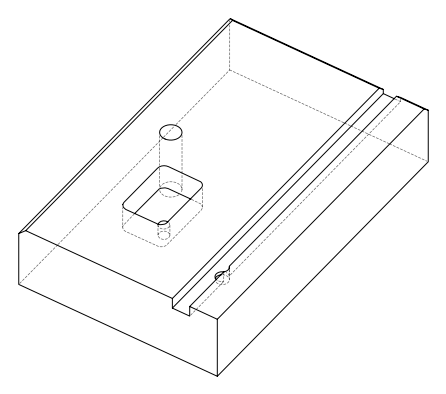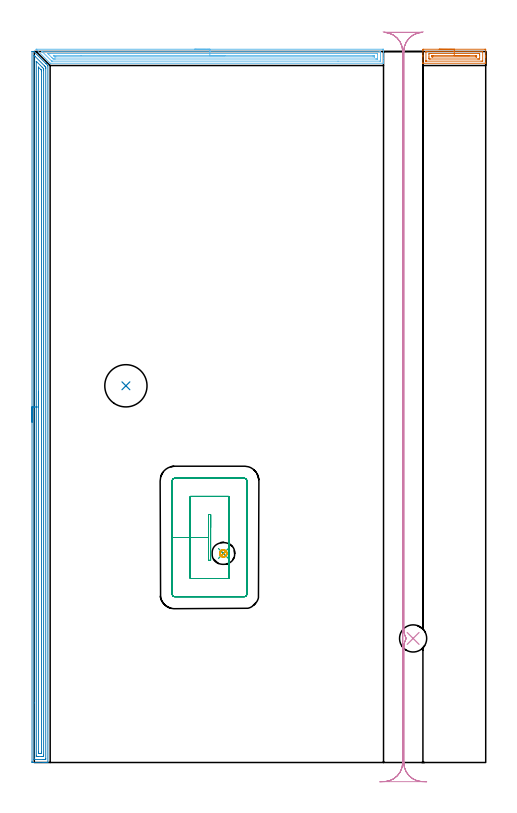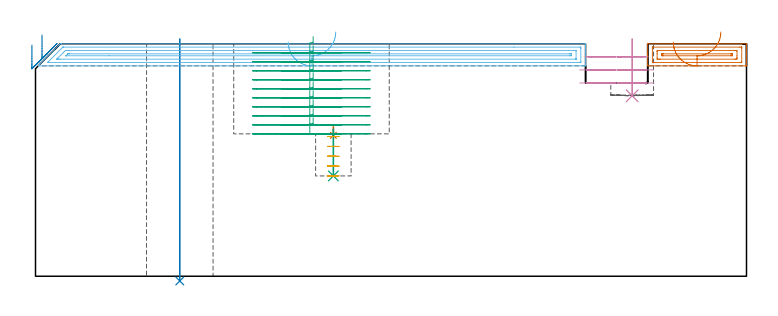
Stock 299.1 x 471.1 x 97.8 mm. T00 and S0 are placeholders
(PLAN: 10 operations, 7 tool changes, 42.8 min)
(1 SPOT_DRILL | STEP1POCKET | NXT0321_9005460120000 | 0.04 min | 4184 mm3)
(2 INDEXABLE_INSERT_DRILL_THROUGH_HOLE_FROM_SOLID | STEP1HOLE | NXT0302_027 | 0.41 min | 60158 mm3)
(3 DRILL_BLIND_HOLE_INTO_CENTER | STEP1POCKET | NXT0301_128 | 0.09 min | 1956 mm3)
(4 INDEXABLE_INSERT_DRILL_BLIND_HOLE_FROM_SOLID | STEP1POCKET_1 | NXT0302_007 | 0.1 min | 5503 mm3)
(5 MILL_ROUGH_BLIND_HOLE_CONTOUR | STEP1POCKET | NXT0201_013 | Spiral | 0.55 min | 2979 mm3)
(6 AREA_MILL | FG_CHAMFER_SURFACE | UGT0205_001 | 7.41 min | 10300 mm3)
(7 AREA_MILL_1 | FG_CHAMFER_SURFACE_1 | UGT0205_001 | 1.52 min | 2020 mm3)
(8 AREA_MILL_2 | FG_CHAMFER_SURFACE_2 | UGT0205_001 | 15.19 min | 25674 mm3)
(9 MILL_RECTANGULAR_POCKET | POCKET_RECTANGULAR_STRAIGHT | NXT0201_012 | Follow Part, ap 4, ae 75% | 11.1 min | 225110 mm3)
(10 MILL_RECTANGULAR_SLOT | SLOT_RECTANGULAR | UGT0201_109 | Follow Part, ap 6.35, ae 75% | 6.4 min | 198619 mm3)
(TOOL NXT0321_9005460120000 | NC Spot Drill, 142deg, 12mm, Carbide, Uncoated | D12 PA142 FL30 Z2)
(TOOL NXT0302_027 | Index. Insert Drill 28mm [880-D2800L32-05] | D28 PA176 FL140 Z2)
(TOOL NXT0301_128 | Carbide Drill 12mm [861.1-1200-036A1-GP GC34] | D12 PA150 FL37.4 Z2)
(TOOL NXT0302_007 | Index. Insert Drill 18mm [880-D1800L25-05] | D18 PA176 FL90 Z2)
(TOOL NXT0201_013 | ENDMILL 10mm | D10 FL30 Z4)
(TOOL UGT0205_001 | Chamfer Mill 20 x 3 x 45 deg. | D20 FL50 Z2)
(TOOL NXT0201_012 | ENDMILL 16mm [2P460-1600-NA 1630] | D16 FL38 Z6)
(TOOL UGT0201_109 | End Mill 25.4 mm | D25.4 FL25 Z2)
(OP 1 SPOT_DRILL)
G17 G21 G94 G90
T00 M6
G54
G17 G0 G90 X125.3 Y138.5 S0 M3
G43 Z107.8 H0
G94 G81 G98 Z59.259 F250. R62.9
G80
M5
M2
(OP 2 INDEXABLE_INSERT_DRILL_THROUGH_HOLE_FROM_SOLID)
G17 G21 G94 G90
T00 M6
G54
G17 G0 G90 X60.7 Y249.6 S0 M3
G43 Z107.8 H1
G94 G81 G98 Z-1.989 F250. R99.8
G80
M5
M2
(OP 3 DRILL_BLIND_HOLE_INTO_CENTER)
G17 G21 G94 G90
T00 M6
G54
G17 G0 G90 X125.3 Y138.5 S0 M3
G43 Z107.8 H1
G94 G81 G98 Z42.2 F250. R61.9
G80
M5
M2
(OP 4 INDEXABLE_INSERT_DRILL_BLIND_HOLE_FROM_SOLID)
G17 G21 G94 G90
T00 M6
G54
G17 G0 G90 X251. Y82.2 S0 M3
G43 Z107.8 H1
G94 G81 G98 Z75.9 F250. R99.8
G80
M5
M2
(OP 5 MILL_ROUGH_BLIND_HOLE_CONTOUR)
G17 G21 G94 G90
T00 M6
G54
G17 G0 G90 X125.3 Y138.5 S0 M3
G43 Z107.8 H0
Z58.76
G94 G3 X125.375 Y140.875 R1.189 F250.
X122.855 Y138.654 R2.375
X125.146 Y136.055 R2.45
X122.855 Y138.654 R-2.45
X124. Y137.354 R1.225
X125.3 Y138.5 R1.225
G0 Z54.62
G3 X125.375 Y140.875 R1.189
X122.855 Y138.654 R2.375
X125.146 Y136.055 R2.45
X122.855 Y138.654 R-2.45
X124. Y137.354 R1.225
X125.3 Y138.5 R1.225
G0 Z50.48
G3 X125.375 Y140.875 R1.189
X122.855 Y138.654 R2.375
X125.146 Y136.055 R2.45
X122.855 Y138.654 R-2.45
X124. Y137.354 R1.225
X125.3 Y138.5 R1.225
G0 Z46.34
G3 X125.375 Y140.875 R1.189
X122.855 Y138.654 R2.375
X125.146 Y136.055 R2.45
X122.855 Y138.654 R-2.45
X124. Y137.354 R1.225
X125.3 Y138.5 R1.225
G0 Z42.2
G3 X125.375 Y140.875 R1.189
X122.855 Y138.654 R2.375
X125.146 Y136.055 R2.45
X122.855 Y138.654 R-2.45
X124. Y137.354 R1.225
X125.3 Y138.5 R1.225
G0 Z107.8
M5
M2
(OP 6 AREA_MILL)
G17 G21 G94 G90
T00 M6
G54
G17 G0 G90 X106.3 Y472.6 S1061 M3
G43 Z107.8 H0
Z98.5
G94 G1 X106.338 Z97.628 F250.
X106.452 Z96.764
X106.641 Z95.912
X106.903 Z95.08
X107.237 Z94.274
X107.64 Z93.5
X108.109 Z92.764
X108.64 Z92.072
X109.229 Z91.429
X109.872 Z90.84
X110.564 Z90.309
X111.3 Z89.84
X112.074 Z89.437
X112.88 Z89.103
X113.712 Z88.841
X114.564 Z88.652
X115.428 Z88.538
X116.3 Z88.5
X230.769 Y472.599 Z88.501
X231.392 Y472.596 Z88.502
X231.395 Y472.594 Z88.504
X231.4 Y471.973 Z89.125
Y466.609 Z94.486
Y465.189 Z95.908
Y464.821 Z96.274
Y464.085 Z97.014
Y463.816 Z97.284
X231.393 Y463.371 Z97.721
X231.39 Y463.303 Z97.789
X231.216 Y463.3 Z97.8
X10.774
X10.496 Y463.305 Z97.791
X9.933 Y463.866 Z97.233
X1.533 Y472.266 Z88.833
X1.378 Y472.42 Z88.677
X1.235 Y472.569 Z88.529
X1.217 Y472.594 Z88.504
X1.235 Y472.599 Z88.499
X116.3 Y472.6 Z88.5
Y471.186 Z89.914
X228.98 Y471.185 Z89.915
X229.087 Y471.184 Z89.916
X229.3 Y471.179 Z89.921
X229.391 Y471.17 Z89.93
X229.394 Y471.139 Z89.961
X229.396 Y471.079 Z90.021
X229.4 Y470.66 Z90.44
X229.399 Y465.297 Z95.803
X229.392 Y464.821 Z96.279
X229.39 Y464.723 Z96.377
X229.194 Y464.717 Z96.383
X229.086 Y464.715 Z96.385
X201.252 Y464.714 Z96.386
X11.775 Y464.715 Z96.385
X11.668 Y464.716 Z96.384
X11.563 Y464.72 Z96.38
X11.539 Y464.723 Z96.377
X11.523 Y464.734 Z96.366
X11.49 Y464.762 Z96.338
X11.429 Y464.821 Z96.279
X5.408 Y470.842 Z90.258
X5.175 Y471.079 Z90.021
X5.099 Y471.161 Z89.939
X5.085 Y471.179 Z89.921
X5.124 Y471.181 Z89.919
X5.195 Y471.184 Z89.916
X5.302 Y471.185 Z89.915
X5.408 Y471.186 Z89.914
X116.3
Y469.772 Z91.328
X227.192 Y469.771 Z91.329
X227.352 Y469.77 Z91.33
X227.378 Y469.768 Z91.332
X227.386 Y469.766 Z91.334
X227.39 Y469.748 Z91.352
X227.396 Y469.638 Z91.462
X227.399 Y469.499 Z91.601
Y466.402 Z94.698
X227.393 Y466.193 Z94.907
X227.39 Y466.139 Z94.961
X227.37 Y466.135 Z94.965
X227.312 Y466.132 Z94.968
X227.192 Y466.13 Z94.97
X226.778 Y466.129 Z94.971
X226.297 Y466.128 Z94.972
X13.937 Y466.129 Z94.971
X13.457 Y466.131 Z94.969
X13.037 Y466.135 Z94.965
X12.563 Y466.143 Z94.957
X12.093 Y466.609 Z94.491
X11.668 Y467.031 Z94.069
X9.409 Y469.291 Z91.809
X8.986 Y469.719 Z91.381
X8.947 Y469.764 Z91.336
X8.986 Y469.765 Z91.335
X9.401 Y469.77 Z91.33
X9.88 Y469.771 Z91.329
X10.293 Y469.772 Z91.328
X116.3
Y468.357 Z92.743
X224.549
X225.363 Y468.352 Z92.748
X225.383 Y468.351 Z92.749
X225.39 Y468.337 Z92.763
X225.395 Y468.283 Z92.817
X225.399 Y468.172 Z92.928
X225.4 Y467.95 Z93.15
X225.399 Y467.728 Z93.372
X225.395 Y467.617 Z93.483
X225.39 Y467.563 Z93.537
X225.383 Y467.549 Z93.551
X225.361 Y467.546 Z93.554
X225.324 Y467.544 Z93.556
X224.509 Y467.543 Z93.557
X14.312
X13.904 Y467.546 Z93.554
X13.701 Y467.55 Z93.55
X13.607 Y467.554 Z93.546
X13.556 Y467.6 Z93.5
X13.457 Y467.693 Z93.407
X12.887 Y468.262 Z92.838
X12.823 Y468.328 Z92.772
X12.804 Y468.35 Z92.75
Y468.353 Z92.747
X12.808 Y468.355 Z92.745
X12.858 Y468.356 Z92.744
X31.035 Y468.357 Z92.743
X116.3
X117.172 Z92.781
X118.037 Z92.895
X118.888 Z93.083
X119.72 Z93.346
X120.526 Z93.68
X121.3 Z94.082
X122.036 Z94.551
X122.728 Z95.082
X123.371 Z95.672
X123.96 Z96.315
X124.492 Z97.007
X124.96 Z97.743
X125.363 Z98.516
X125.697 Z99.322
X125.959 Z100.154
X126.148 Z101.006
X126.262 Z101.871
X126.3 Z102.743
G0 Z107.8
M5
M2
(OP 7 AREA_MILL_1)
G17 G21 G94 G90
T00 M6
G54
G17 G0 G90 X268.3 Y472.6 S1061 M3
G43 Z107.8 H0
Z98.5
G94 G1 X268.338 Z97.628 F250.
X268.452 Z96.764
X268.641 Z95.912
X268.903 Z95.08
X269.237 Z94.274
X269.64 Z93.5
X270.108 Z92.764
X270.64 Z92.072
X271.229 Z91.429
X271.872 Z90.84
X272.564 Z90.308
X273.3 Z89.84
X274.074 Z89.437
X274.88 Z89.103
X275.712 Z88.841
X276.564 Z88.652
X277.428 Z88.538
X278.3 Z88.5
X298.62
X298.888 Y472.596 Z88.502
X299.09 Y472.591 Z88.505
X299.1 Y472.381 Z88.714
Y468.397 Z92.696
Y467.58 Z93.519
Y467.503 Z93.596
Y463.408 Z97.691
X299.099 Y463.338 Z97.759
X299.096 Y463.314 Z97.782
X299.091 Y463.305 Z97.791
X299.062 Y463.3 Z97.8
X257.538
X257.509 Y463.305 Z97.791
X257.505 Y463.313 Z97.783
X257.5 Y463.408 Z97.69
Y467.58 Z93.519
Y468.397 Z92.696
Y471.973 Z89.123
X257.502 Y472.457 Z88.639
X257.505 Y472.591 Z88.505
X257.98 Y472.6 Z88.5
X278.3
Y471.186 Z89.914
X296.853 Y471.185 Z89.915
X296.959 Y471.184 Z89.916
X297.029 Y471.182 Z89.918
X297.079 Y471.179 Z89.921
X297.09 Y471.161 Z89.939
X297.093 Y471.079 Z90.021
X297.099 Y470.831 Z90.269
X297.1 Y465.071 Z96.029
X297.098 Y464.821 Z96.279
X297.095 Y464.759 Z96.341
X297.09 Y464.729 Z96.371
X297.087 Y464.721 Z96.379
X297.063 Y464.719 Z96.381
X296.957 Y464.715 Z96.385
X296.853
X296.075 Y464.714 Z96.386
X259.747 Y464.715 Z96.385
X259.641 Y464.716 Z96.384
X259.571 Y464.718 Z96.382
X259.521 Y464.721 Z96.379
X259.51 Y464.739 Z96.361
X259.507 Y464.821 Z96.279
X259.501 Y465.069 Z96.031
X259.5 Y470.435 Z90.665
X259.502 Y471.079 Z90.021
X259.505 Y471.141 Z89.959
X259.51 Y471.171 Z89.929
X259.513 Y471.179 Z89.921
X259.537 Y471.181 Z89.919
X259.643 Y471.185 Z89.915
X259.747
X260.525 Y471.186 Z89.914
X278.3
Y469.772 Z91.328
X294.203 Y469.771 Z91.329
X294.613 Y469.77 Z91.33
X295.086 Y469.764 Z91.336
X295.1 Y469.291 Z91.809
Y469.277 Z91.823
Y468.397 Z92.703
Y466.595 Z94.505
X295.086 Y466.136 Z94.965
X294.676 Y466.13 Z94.97
X294.203 Y466.129 Z94.971
X293.794 Y466.128 Z94.972
X262.397 Y466.129 Z94.971
X261.987 Y466.13 Z94.97
X261.514 Y466.136 Z94.964
X261.5 Y466.609 Z94.491
Y466.623 Z94.477
Y467.503 Z93.597
Y469.305 Z91.795
X261.514 Y469.764 Z91.336
X261.924 Y469.77 Z91.33
X262.397 Y469.771 Z91.329
X262.806 Y469.772 Z91.328
X278.3
Y468.357 Z92.743
X292.475
X292.867 Y468.356 Z92.744
X293.063 Y468.353 Z92.747
X293.082 Y468.351 Z92.749
X293.09 Y468.342 Z92.758
X293.096 Y468.305 Z92.795
X293.098 Y468.25 Z92.85
X293.099 Y467.726 Z93.374
X293.095 Y467.614 Z93.486
X293.09 Y467.567 Z93.533
X293.082 Y467.549 Z93.551
X293.039 Y467.548 Z93.552
X292.838 Y467.545 Z93.555
X292.436 Y467.543 Z93.557
X264.125
X263.733 Y467.544 Z93.556
X263.537 Y467.547 Z93.553
X263.518 Y467.549 Z93.551
X263.51 Y467.557 Z93.543
X263.504 Y467.595 Z93.505
X263.502 Y467.65 Z93.45
X263.501 Y468.174 Z92.926
X263.505 Y468.286 Z92.814
X263.51 Y468.333 Z92.767
X263.518 Y468.351 Z92.749
X263.561 Y468.352 Z92.748
X263.762 Y468.355 Z92.745
X264.164 Y468.357 Z92.743
X278.3
X279.172 Z92.781
X280.036 Z92.895
X280.888 Z93.083
X281.72 Z93.346
X282.526 Z93.68
X283.3 Z94.082
X284.036 Z94.551
X284.728 Z95.082
X285.371 Z95.672
X285.96 Z96.315
X286.492 Z97.007
X286.96 Z97.743
X287.363 Z98.516
X287.697 Z99.322
X287.959 Z100.154
X288.148 Z101.006
X288.262 Z101.871
X288.3 Z102.743
G0 Z107.8
M5
M2
(OP 8 AREA_MILL_2)
G17 G21 G94 G90
T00 M6
G54
G17 G0 G90 X-1.5 Y225.55 S1061 M3
G43 Z107.8 H0
Z97.3
G94 G1 Y225.588 Z96.428 F250.
Y225.702 Z95.564
Y225.891 Z94.712
Y226.153 Z93.88
Y226.487 Z93.074
Y226.89 Z92.3
Y227.358 Z91.564
Y227.89 Z90.872
Y228.479 Z90.229
Y229.122 Z89.64
Y229.814 Z89.108
Y230.55 Z88.64
Y231.324 Z88.237
Y232.13 Z87.903
Y232.962 Z87.641
Y233.814 Z87.452
Y234.678 Z87.338
Y235.55 Z87.3
Y471.049
X-1.493 Y471.09 Z87.305
X-1.303 Y471.1 Z87.496
X-0.645 Z88.155
X-0.54 Z88.26
X-0.293 Y471.09 Z88.504
X-0.205 Y471.005 Z88.593
X-0.129 Y470.93 Z88.669
X7.548 Y463.252 Z96.348
X7.705 Y463.096 Z96.502
X7.762 Y463.039 Z96.56
X8.803 Y461.997 Z97.603
X8.996 Y461.807 Z97.789
X9. Y461.55 Z97.8
Y0.17
X8.994 Y0.01 Z97.793
X8.683 Y0. Z97.482
X8.376 Z97.175
X7.705 Z96.5
X6.491 Z95.288
X5.947 Z94.742
X-1.084 Y0.001 Z87.713
X-1.301 Y0.004 Z87.497
X-1.492 Y0.01 Z87.305
X-1.496 Y0.198 Z87.302
X-1.499 Y0.617 Z87.301
X-1.5 Y235.55 Z87.3
X-0.086 Z88.714
X-0.085 Y468.29 Z88.715
X-0.084 Y468.371 Z88.716
X-0.082 Y468.41 Z88.718
X-0.08 Y468.417 Z88.72
X-0.074 Y468.412 Z88.726
X0.547 Y467.803 Z89.347
X6.826 Y461.524 Z95.626
X7.255 Y461.092 Z96.055
X7.471 Y460.871 Z96.271
X7.577 Y460.762 Z96.377
X7.579 Y460.657 Z96.379
X7.585 Y459.886 Z96.385
X7.586 Y459.764 Z96.386
X7.585 Y2.526 Z96.385
X7.584 Y2.404 Z96.384
X7.579 Y2.027 Z96.379
X7.215 Y2.009 Z96.015
X6.826 Y2.003 Z95.626
X6.344 Y2. Z95.144
X5.947 Z94.747
X0.192 Z88.992
X-0.005 Y2.002 Z88.795
X-0.036 Y2.004 Z88.764
X-0.068 Y2.01 Z88.732
X-0.079 Y2.018 Z88.721
X-0.08 Y2.043 Z88.72
X-0.085 Y2.281 Z88.715
X-0.086 Y39.484 Z88.714
Y235.55
X1.328 Z90.128
X1.329 Y464.23 Z90.129
X1.33 Y464.456 Z90.13
X1.333 Y464.533 Z90.133
X1.334 Y464.547 Z90.134
X1.36 Y464.528 Z90.16
X1.436 Y464.459 Z90.236
X1.553 Y464.347 Z90.353
X5.244 Y460.657 Z94.044
X5.947 Y459.952 Z94.747
X6.132 Y459.764 Z94.932
X6.159 Y459.73 Z94.959
X6.165 Y459.704 Z94.965
X6.168 Y459.649 Z94.968
X6.17 Y459.537 Z94.97
X6.171 Y458.87 Z94.971
X6.172 Y458.642 Z94.972
X6.171 Y4.856 Z94.971
X6.169 Y4.19 Z94.969
X6.167 Y4.077 Z94.967
X6.165 Y4.023 Z94.965
X6.157 Y4.009 Z94.957
X6.13 Y4.004 Z94.93
X5.947 Y4.002 Z94.747
X5.255 Y4. Z94.055
X2.432 Z91.232
X1.739 Y4.001 Z90.539
X1.553 Y4.005 Z90.353
X1.367 Y4.01 Z90.167
X1.335 Y4.021 Z90.135
X1.332 Y4.054 Z90.132
X1.33 Y4.114 Z90.13
X1.329 Y4.19 Z90.129
X1.328 Y4.418 Z90.128
Y235.55
X2.743 Z91.543
Y460.34
X2.744 Y460.657 Z91.544
X2.746 Y460.69 Z91.546
X2.748 Y460.694 Z91.548
X2.751 Y460.693 Z91.551
X2.793 Y460.657 Z91.593
X4.189 Y459.261 Z92.989
X4.578 Y458.87 Z93.378
X4.71 Y458.729 Z93.51
X4.751 Y458.685 Z93.551
X4.753 Y458.653 Z93.553
X4.755 Y458.582 Z93.555
X4.757 Y458.294 Z93.557
Y6.87
X4.756 Y6.294 Z93.556
X4.753 Y6.101 Z93.553
X4.75 Y6.033 Z93.55
X4.746 Y6.01 Z93.546
X4.724 Y6.008 Z93.524
X4.617 Y6.004 Z93.417
X4.189 Y6. Z92.989
X3.288 Z92.088
X2.882 Y6.007 Z91.682
X2.782 Y6.01 Z91.582
X2.749 Y6.02 Z91.549
X2.747 Y6.053 Z91.547
X2.745 Y6.137 Z91.545
X2.743 Y6.554 Z91.543
Y6.87
Y235.55
Y236.422 Z91.581
Y237.286 Z91.695
Y238.138 Z91.883
Y238.97 Z92.146
Y239.776 Z92.48
Y240.55 Z92.882
Y241.286 Z93.351
Y241.978 Z93.882
Y242.621 Z94.472
Y243.21 Z95.115
Y243.742 Z95.807
Y244.21 Z96.543
Y244.613 Z97.317
Y244.947 Z98.122
Y245.209 Z98.955
Y245.398 Z99.806
Y245.512 Z100.671
Y245.55 Z101.543
G0 Z107.8
M5
M2
(OP 9 MILL_RECTANGULAR_POCKET)
G17 G21 G94 G90
T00 M6
G54
G17 G0 G90 X116.8 Y155.559 S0 M3
G43 Z107.8 H1
Z100.8
G94 G1 Y164.3 Z98.458 F250.
X115.4 Z98.083
Y149.1 Z94.01
Y133.9 F500.
X116.8
Y164.3
X115.4
Y149.1
X103.4
Y121.9
X128.8
Y176.3
X103.4
Y149.1
X91.4
Y111.5
G3 X93. Y109.9 R1.6
G1 X139.2
G3 X140.8 Y111.5 R1.6
G1 Y186.7
G3 X139.2 Y188.3 R1.6
G1 X93.
G3 X91.4 Y186.7 R1.6
G1 Y149.1
Y148.1
G0 X116.8 Y155.559 Z97.01
G1 Y164.3 Z94.668 F250.
X115.4 Z94.293
Y149.1 Z90.22
Y133.9 F500.
X116.8
Y164.3
X115.4
Y149.1
X103.4
Y121.9
X128.8
Y176.3
X103.4
Y149.1
X91.4
Y111.5
G3 X93. Y109.9 R1.6
G1 X139.2
G3 X140.8 Y111.5 R1.6
G1 Y186.7
G3 X139.2 Y188.3 R1.6
G1 X93.
G3 X91.4 Y186.7 R1.6
G1 Y149.1
Y148.1
G0 X116.8 Y155.559 Z93.22
G1 Y164.3 Z90.878 F250.
X115.4 Z90.503
Y149.1 Z86.43
Y133.9 F500.
X116.8
Y164.3
X115.4
Y149.1
X103.4
Y121.9
X128.8
Y176.3
X103.4
Y149.1
X91.4
Y111.5
G3 X93. Y109.9 R1.6
G1 X139.2
G3 X140.8 Y111.5 R1.6
G1 Y186.7
G3 X139.2 Y188.3 R1.6
G1 X93.
G3 X91.4 Y186.7 R1.6
G1 Y149.1
Y148.1
G0 X116.8 Y155.559 Z89.43
G1 Y164.3 Z87.088 F250.
X115.4 Z86.713
Y149.1 Z82.64
Y133.9 F500.
X116.8
Y164.3
X115.4
Y149.1
X103.4
Y121.9
X128.8
Y176.3
X103.4
Y149.1
X91.4
Y111.5
G3 X93. Y109.9 R1.6
G1 X139.2
G3 X140.8 Y111.5 R1.6
G1 Y186.7
G3 X139.2 Y188.3 R1.6
G1 X93.
G3 X91.4 Y186.7 R1.6
G1 Y149.1
Y148.1
G0 X116.8 Y155.559 Z85.64
G1 Y164.3 Z83.298 F250.
X115.4 Z82.923
Y149.1 Z78.85
Y133.9 F500.
X116.8
Y164.3
X115.4
Y149.1
X103.4
Y121.9
X128.8
Y176.3
X103.4
Y149.1
X91.4
Y111.5
G3 X93. Y109.9 R1.6
G1 X139.2
G3 X140.8 Y111.5 R1.6
G1 Y186.7
G3 X139.2 Y188.3 R1.6
G1 X93.
G3 X91.4 Y186.7 R1.6
G1 Y149.1
Y148.1
G0 X116.8 Y155.559 Z81.85
G1 Y164.3 Z79.508 F250.
X115.4 Z79.133
Y149.1 Z75.06
Y133.9 F500.
X116.8
Y164.3
X115.4
Y149.1
X103.4
Y121.9
X128.8
Y176.3
X103.4
Y149.1
X91.4
Y111.5
G3 X93. Y109.9 R1.6
G1 X139.2
G3 X140.8 Y111.5 R1.6
G1 Y186.7
G3 X139.2 Y188.3 R1.6
G1 X93.
G3 X91.4 Y186.7 R1.6
G1 Y149.1
Y148.1
G0 X116.8 Y155.559 Z78.06
G1 Y164.3 Z75.718 F250.
X115.4 Z75.343
Y149.1 Z71.27
Y133.9 F500.
X116.8
Y164.3
X115.4
Y149.1
X103.4
Y121.9
X128.8
Y176.3
X103.4
Y149.1
X91.4
Y111.5
G3 X93. Y109.9 R1.6
G1 X139.2
G3 X140.8 Y111.5 R1.6
G1 Y186.7
G3 X139.2 Y188.3 R1.6
G1 X93.
G3 X91.4 Y186.7 R1.6
G1 Y149.1
Y148.1
G0 X116.8 Y155.559 Z74.27
G1 Y164.3 Z71.928 F250.
X115.4 Z71.553
Y149.1 Z67.48
Y133.9 F500.
X116.8
Y164.3
X115.4
Y149.1
X103.4
Y121.9
X128.8
Y176.3
X103.4
Y149.1
X91.4
Y111.5
G3 X93. Y109.9 R1.6
G1 X139.2
G3 X140.8 Y111.5 R1.6
G1 Y186.7
G3 X139.2 Y188.3 R1.6
G1 X93.
G3 X91.4 Y186.7 R1.6
G1 Y149.1
Y148.1
G0 X116.8 Y155.559 Z70.48
G1 Y164.3 Z68.138 F250.
X115.4 Z67.763
Y149.1 Z63.69
Y133.9 F500.
X116.8
Y164.3
X115.4
Y149.1
X103.4
Y121.9
X128.8
Y176.3
X103.4
Y149.1
X91.4
Y111.5
G3 X93. Y109.9 R1.6
G1 X139.2
G3 X140.8 Y111.5 R1.6
G1 Y186.7
G3 X139.2 Y188.3 R1.6
G1 X93.
G3 X91.4 Y186.7 R1.6
G1 Y149.1
Y148.1
G0 X116.8 Y155.559 Z66.69
G1 Y164.3 Z64.348 F250.
X115.4 Z63.973
Y149.1 Z59.9
Y133.9 F500.
X116.8
Y164.3
X115.4
Y149.1
X103.4
Y121.9
X128.8
Y176.3
X103.4
Y149.1
X91.4
Y111.5
G3 X93. Y109.9 R1.6
G1 X139.2
G3 X140.8 Y111.5 R1.6
G1 Y186.7
G3 X139.2 Y188.3 R1.6
G1 X93.
G3 X91.4 Y186.7 R1.6
G1 Y149.1
Y148.1
G0 Z107.8
M5
M2
(OP 10 MILL_RECTANGULAR_SLOT)
G17 G21 G94 G90
T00 M6
G54
G17 G0 G90 X231.116 Y484.146 S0 M3
G43 Z107.8 H0
Z92.3
G94 G1 X234.05 Y483.52 F250.
G2 X244.1 Y471.1 R12.7 F500.
G1 Y0.
G2 X232.272 Y-12.67 R12.7
G1 Y-12.7
X256.628
Y-12.67
G2 X244.8 Y0. R12.7
G1 Y75.975
G2 X246.43 Y82.2 R12.7
X244.8 Y88.425 R12.7
G1 Y471.1
G2 X254.85 Y483.52 R12.7
G1 X257.784 Y484.146 F250.
G0 Z107.8
X259.994 Y-12.809
Z86.8
G1 X256.996 Y-12.69
G2 X244.8 Y0. R12.7 F500.
G1 Y75.975
G2 X246.43 Y82.2 R12.7
X244.8 Y88.425 R12.7
G1 Y471.1
G2 X256.996 Y483.79 R12.7
G1 Y483.8
X231.904
Y483.79
G2 X244.1 Y471.1 R12.7
G1 Y0.
G2 X231.904 Y-12.69 R12.7
G1 X228.906 Y-12.809 F250.
G0 X259.994 Z81.3
G1 X256.996 Y-12.69
G2 X244.8 Y0. R12.7 F500.
G1 Y75.975
G2 X246.43 Y82.2 R12.7
X244.8 Y88.425 R12.7
G1 Y471.1
G2 X256.996 Y483.79 R12.7
G1 Y483.8
X231.904
Y483.79
G2 X244.1 Y471.1 R12.7
G1 Y0.
G2 X231.904 Y-12.69 R12.7
G1 X228.906 Y-12.809 F250.
G0 Z107.8
M5
M2
